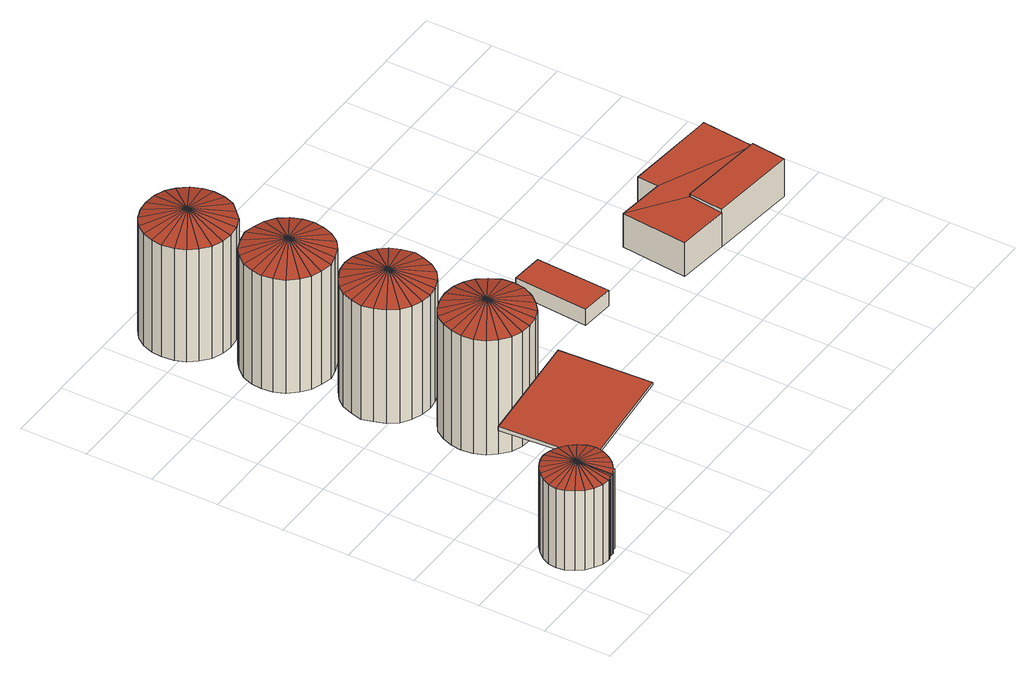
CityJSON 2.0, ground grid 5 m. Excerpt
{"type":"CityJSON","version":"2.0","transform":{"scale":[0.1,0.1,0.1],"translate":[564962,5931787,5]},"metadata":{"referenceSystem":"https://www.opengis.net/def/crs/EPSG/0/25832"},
"CityObjects":{
"building1":{"type":"Building","attributes":{"Grundfläche 2D":18.94,"Grundhöhe NN":5.91},"geometry":[{"type":"Solid","lod":"3","boundaries":[[[[0,1,2]],[[2,1,3]],[[4,1,0]],[[5,1,4]],[[6,1,5]],[[7,1,6]],[[8,1,7]],[[9,1,8]],[[10,1,9]],[[11,1,10]],[[12,1,11]],[[13,1,12]],[[14,1,13]],[[15,1,14]],[[16,1,15]],[[17,1,16]],[[18,1,17]],[[19,1,18]],[[20,1,19]],[[21,1,20]],[[22,1,21]],[[23,1,22]],[[24,25,26,1,23]],[[27,1,26]],[[28,1,27]],[[29,30,31,3,1,28]],[[2,32,33,0]],[[0,33,34,4]],[[4,34,35,5]],[[5,35,36,6]],[[6,36,37,7]],[[7,37,38,8]],[[8,38,39,9]],[[9,39,40,10]],[[10,40,41,11]],[[11,41,42,12]],[[12,42,43,13]],[[13,43,44,14]],[[14,44,45,15]],[[15,45,46,16]],[[16,46,47,17]],[[17,47,48,18]],[[18,48,49,19]],[[19,49,50,20]],[[3,51,32,2]],[[20,50,52,21]],[[21,52,53,22]],[[22,53,54,23]],[[23,54,55,24]],[[24,55,56,25]],[[25,56,57,26]],[[26,57,58,27]],[[27,58,59,28]],[[28,59,60,29]],[[29,60,61,30]],[[30,61,62,31]],[[31,62,51,3]],[[56,55,54,53,52,50,49,48,47,46,45,44,43,42,41,40,39,38,37,36,35,34,33,32,51,62,61,60,59,58,57]]]],"semantics":{"surfaces":[{"type":"RoofSurface"},{"type":"WallSurface"},{"type":"GroundSurface"}],"values":[[0,0,0,0,0,0,0,0,0,0,0,0,0,0,0,0,0,0,0,0,0,0,0,0,0,0,1,1,1,1,1,1,1,1,1,1,1,1,1,1,1,1,1,1,1,1,1,1,1,1,1,1,1,1,1,1,1,2]]}}]},
"building2":{"type":"Building","attributes":{"Grundhöhe NN":10.44,"Grundfläche 2D":60.38},"geometry":[{"type":"Solid","lod":"3","boundaries":[[[[63,64,65,66]],[[66,67,68,63]],[[63,68,69,64]],[[64,69,70,65]],[[65,70,67,66]],[[67,70,69,68]]]],"semantics":{"surfaces":[{"type":"RoofSurface"},{"type":"WallSurface"},{"type":"GroundSurface"}],"values":[[0,1,1,1,1,2]]}}]},
"building3":{"type":"Building","attributes":{"Grundfläche 2D":32.95,"Grundhöhe NN":5.57},"geometry":[{"type":"Solid","lod":"3","boundaries":[[[[71,72,73]],[[73,72,74]],[[75,72,71]],[[76,72,75]],[[77,72,76]],[[78,72,77]],[[79,72,78]],[[80,72,79]],[[81,72,80]],[[82,72,81]],[[83,72,82]],[[84,72,83]],[[85,72,84]],[[86,72,85]],[[87,72,86]],[[88,72,87]],[[89,72,88]],[[90,72,89]],[[91,72,90]],[[92,72,91]],[[93,72,92]],[[94,72,93]],[[95,72,94]],[[74,72,95]],[[73,96,97,71]],[[71,97,98,75]],[[75,98,99,76]],[[76,99,100,77]],[[77,100,101,78]],[[78,101,102,79]],[[79,102,103,80]],[[80,103,104,81]],[[81,104,105,82]],[[82,105,106,83]],[[83,106,107,84]],[[84,107,108,85]],[[85,108,109,86]],[[86,109,110,87]],[[87,110,111,88]],[[88,111,112,89]],[[89,112,113,90]],[[90,113,114,91]],[[91,114,115,92]],[[92,115,116,93]],[[93,116,117,94]],[[94,117,118,95]],[[95,118,119,74]],[[74,119,96,73]],[[112,111,110,109,108,107,106,105,104,103,102,101,100,99,98,97,96,119,118,117,116,115,114,113]]]],"semantics":{"surfaces":[{"type":"RoofSurface"},{"type":"WallSurface"},{"type":"GroundSurface"}],"values":[[0,0,0,0,0,0,0,0,0,0,0,0,0,0,0,0,0,0,0,0,0,0,0,0,1,1,1,1,1,1,1,1,1,1,1,1,1,1,1,1,1,1,1,1,1,1,1,1,2]]}}]},
"building4":{"type":"Building","attributes":{"Grundfläche 2D":32.95,"Grundhöhe NN":5.74},"geometry":[{"type":"Solid","lod":"3","boundaries":[[[[120,121,122]],[[122,121,123]],[[124,121,120]],[[125,121,124]],[[126,121,125]],[[127,121,126]],[[128,121,127]],[[129,121,128]],[[130,121,129]],[[131,121,130]],[[132,121,131]],[[133,121,132]],[[134,121,133]],[[135,121,134]],[[136,121,135]],[[137,121,136]],[[138,121,137]],[[139,121,138]],[[140,121,139]],[[141,121,140]],[[142,121,141]],[[143,121,142]],[[144,121,143]],[[123,121,144]],[[122,145,146,120]],[[120,146,147,124]],[[124,147,148,125]],[[125,148,149,126]],[[126,149,150,127]],[[127,150,151,128]],[[128,151,152,129]],[[129,152,153,130]],[[130,153,154,131]],[[131,154,155,132]],[[132,155,156,133]],[[133,156,157,134]],[[134,157,158,135]],[[135,158,159,136]],[[136,159,160,137]],[[137,160,161,138]],[[138,161,162,139]],[[139,162,163,140]],[[140,163,164,141]],[[141,164,165,142]],[[142,165,166,143]],[[143,166,167,144]],[[144,167,168,123]],[[123,168,145,122]],[[164,163,162,161,160,159,158,157,156,155,154,153,152,151,150,149,148,147,146,145,168,167,166,165]]]],"semantics":{"surfaces":[{"type":"RoofSurface"},{"type":"WallSurface"},{"type":"GroundSurface"}],"values":[[0,0,0,0,0,0,0,0,0,0,0,0,0,0,0,0,0,0,0,0,0,0,0,0,1,1,1,1,1,1,1,1,1,1,1,1,1,1,1,1,1,1,1,1,1,1,1,1,2]]}}]},
"building5":{"type":"Building","attributes":{"Grundfläche 2D":32.95,"Grundhöhe NN":5.74},"geometry":[{"type":"Solid","lod":"3","boundaries":[[[[169,170,171]],[[171,170,172]],[[173,170,169]],[[174,170,173]],[[175,170,174]],[[176,170,175]],[[177,170,176]],[[178,170,177]],[[179,170,178]],[[180,170,179]],[[181,170,180]],[[182,170,181]],[[183,170,182]],[[184,170,183]],[[185,170,184]],[[186,170,185]],[[187,170,186]],[[188,170,187]],[[189,170,188]],[[190,170,189]],[[191,170,190]],[[192,170,191]],[[193,170,192]],[[172,170,193]],[[171,194,195,169]],[[169,195,196,173]],[[173,196,197,174]],[[174,197,198,175]],[[175,198,199,176]],[[176,199,200,177]],[[177,200,201,178]],[[178,201,202,179]],[[179,202,203,180]],[[180,203,204,181]],[[181,204,205,182]],[[182,205,206,183]],[[183,206,207,184]],[[184,207,208,185]],[[185,208,209,186]],[[186,209,210,187]],[[187,210,211,188]],[[188,211,212,189]],[[189,212,213,190]],[[190,213,214,191]],[[191,214,215,192]],[[192,215,216,193]],[[193,216,217,172]],[[172,217,194,171]],[[212,211,210,209,208,207,206,205,204,203,202,201,200,199,198,197,196,195,194,217,216,215,214,213]]]],"semantics":{"surfaces":[{"type":"RoofSurface"},{"type":"WallSurface"},{"type":"GroundSurface"}],"values":[[0,0,0,0,0,0,0,0,0,0,0,0,0,0,0,0,0,0,0,0,0,0,0,0,1,1,1,1,1,1,1,1,1,1,1,1,1,1,1,1,1,1,1,1,1,1,1,1,2]]}}]},
"building6":{"type":"Building","attributes":{"Grundfläche 2D":32.95,"Grundhöhe NN":5.78},"geometry":[{"type":"Solid","lod":"3","boundaries":[[[[218,219,220]],[[220,219,221]],[[222,219,218]],[[223,219,222]],[[224,219,223]],[[225,219,224]],[[226,219,225]],[[227,219,226]],[[228,219,227]],[[229,219,228]],[[230,219,229]],[[231,219,230]],[[232,219,231]],[[233,219,232]],[[234,219,233]],[[235,219,234]],[[236,219,235]],[[237,219,236]],[[238,219,237]],[[239,219,238]],[[240,219,239]],[[241,219,240]],[[242,219,241]],[[221,219,242]],[[220,243,244,218]],[[218,244,245,222]],[[222,245,246,223]],[[223,246,247,224]],[[224,247,248,225]],[[225,248,249,226]],[[226,249,250,227]],[[227,250,251,228]],[[228,251,252,229]],[[229,252,253,230]],[[230,253,254,231]],[[231,254,255,232]],[[232,255,256,233]],[[233,256,257,234]],[[234,257,258,235]],[[235,258,259,236]],[[236,259,260,237]],[[237,260,261,238]],[[238,261,262,239]],[[239,262,263,240]],[[240,263,264,241]],[[241,264,265,242]],[[242,265,266,221]],[[221,266,243,220]],[[259,258,257,256,255,254,253,252,251,250,249,248,247,246,245,244,243,266,265,264,263,262,261,260]]]],"semantics":{"surfaces":[{"type":"RoofSurface"},{"type":"WallSurface"},{"type":"GroundSurface"}],"values":[[0,0,0,0,0,0,0,0,0,0,0,0,0,0,0,0,0,0,0,0,0,0,0,0,1,1,1,1,1,1,1,1,1,1,1,1,1,1,1,1,1,1,1,1,1,1,1,1,2]]}}]},
"building7":{"type":"Building","attributes":{"Grundfläche 2D":13.81,"Grundhöhe NN":5.54},"geometry":[{"type":"Solid","lod":"3","boundaries":[[[[267,268,269,270]],[[270,271,272,267]],[[267,272,273,268]],[[268,273,274,269]],[[269,274,271,270]],[[271,274,273,272]]]],"semantics":{"surfaces":[{"type":"RoofSurface"},{"type":"WallSurface"},{"type":"GroundSurface"}],"values":[[0,1,1,1,1,2]]}}]},
"building8":{"type":"Building","attributes":{"Grundfläche 2D":46.71,"Grundhöhe NN":5.47},"geometry":[{"type":"Solid","lod":"3","boundaries":[[[[275,276,277,278]],[[277,276,279,280]],[[281,280,279,282,283]],[[284,276,275,285]],[[286,279,276,284]],[[287,282,279,286]],[[288,289,281,283,282,287]],[[290,280,281,289]],[[291,277,280,290]],[[292,278,277,291]],[[285,275,278,292]],[[285,292,291,290,289,288,287,286,284]]]],"semantics":{"surfaces":[{"type":"RoofSurface"},{"type":"WallSurface"},{"type":"GroundSurface"}],"values":[[0,0,0,1,1,1,1,1,1,1,1,2]]}}]},
"building9":{"type":"Building","attributes":{"Grundfläche 2D":17.12,"Grundhöhe NN":5.53},"geometry":[{"type":"Solid","lod":"3","boundaries":[[[[293,294,295,296]],[[296,285,297,293]],[[293,297,286,294]],[[294,286,284,295]],[[295,284,285,296]],[[285,284,286,297]]]],"semantics":{"surfaces":[{"type":"RoofSurface"},{"type":"WallSurface"},{"type":"GroundSurface"}],"values":[[0,1,1,1,1,2]]}}]}
},
"vertices":[
[52,14,75],[31,26,81],[48,9,75],[43,5,75],[55,20,75],[56,26,75],[55,32,75],[52,38,75],[48,43,75],[43,47,75],[37,50,75],[31,51,75],[25,50,75],[19,47,75],[14,43,75],[10,38,75],[7,32,75],[6,26,75],[7,20,75],[10,14,75],[14,9,75],[19,5,75],[25,2,75],[31,1,75],[32,1,75],[33,2,75],[35,2,75],[37,2,75],[38,2,75],[40,3,75],[41,4,75],[43,4,75],[48,9,9],[52,14,9],[55,20,9],[56,26,9],[55,32,9],[52,38,9],[48,43,9],[43,47,9],[37,50,9],[31,51,9],[25,50,9],[19,47,9],[14,43,9],[10,38,9],[7,32,9],[6,26,9],[7,20,9],[10,14,9],[14,9,9],[43,5,9],[19,5,9],[25,2,9],[31,1,9],[32,1,9],[33,2,9],[35,2,9],[37,2,9],[38,2,9],[40,3,9],[41,4,9],[43,4,9],
[65,34,56],[153,43,56],[146,111,59],[58,102,59],[58,102,56],[65,34,54],[153,43,54],[146,111,56],
[145,136,101],[113,145,110],[141,128,101],[136,122,101],[146,145,101],[145,153,101],[141,161,101],[136,168,101],[129,173,101],[122,176,101],[113,177,101],[105,176,101],[97,173,101],[90,168,101],[85,161,101],[82,153,101],[81,145,101],[82,136,101],[85,128,101],[90,122,101],[97,116,101],[105,113,101],[113,112,101],[122,113,101],[129,116,101],[141,128,6],[145,136,6],[146,145,6],[145,153,6],[141,161,6],[136,168,6],[129,173,6],[122,176,6],[113,177,6],[105,176,6],[97,173,6],[90,168,6],[85,161,6],[82,153,6],[81,145,6],[82,136,6],[85,128,6],[90,122,6],[97,116,6],[105,113,6],[113,112,6],[122,113,6],[129,116,6],[136,122,6],
[137,208,101],[106,216,110],[134,200,101],[129,193,101],[139,216,101],[137,225,101],[134,233,101],[129,239,101],[122,244,101],[114,248,101],[106,249,101],[98,248,101],[90,244,101],[83,239,101],[78,233,101],[75,225,101],[73,216,101],[75,208,101],[78,200,101],[83,193,101],[90,188,101],[98,185,101],[106,184,101],[114,185,101],[122,188,101],[134,200,7],[137,208,7],[139,216,7],[137,225,7],[134,233,7],[129,239,7],[122,244,7],[114,248,7],[106,249,7],[98,248,7],[90,244,7],[83,239,7],[78,233,7],[75,225,7],[73,216,7],[75,208,7],[78,200,7],[83,193,7],[90,188,7],[98,185,7],[106,184,7],[114,185,7],[122,188,7],[129,193,7],
[130,280,101],[99,288,110],[127,272,101],[122,265,101],[131,288,101],[130,296,101],[127,304,101],[122,311,101],[115,316,101],[107,319,101],[99,321,101],[90,319,101],[82,316,101],[76,311,101],[70,304,101],[67,296,101],[66,288,101],[67,280,101],[70,272,101],[76,265,101],[82,260,101],[90,257,101],[99,255,101],[107,257,101],[115,260,101],[127,272,7],[130,280,7],[131,288,7],[130,296,7],[127,304,7],[122,311,7],[115,316,7],[107,319,7],[99,321,7],[90,319,7],[82,316,7],[76,311,7],[70,304,7],[67,296,7],[66,288,7],[67,280,7],[70,272,7],[76,265,7],[82,260,7],[90,257,7],[99,255,7],[107,257,7],[115,260,7],[122,265,7],
[123,351,101],[91,360,110],[120,343,101],[114,337,101],[124,360,101],[123,368,101],[120,376,101],[114,383,101],[108,388,101],[100,391,101],[91,392,101],[83,391,101],[75,388,101],[68,383,101],[63,376,101],[60,368,101],[59,360,101],[60,351,101],[63,343,101],[68,337,101],[75,331,101],[83,328,101],[91,327,101],[100,328,101],[108,331,101],[120,343,8],[123,351,8],[124,360,8],[123,368,8],[120,376,8],[114,383,8],[108,388,8],[100,391,8],[91,392,8],[83,391,8],[75,388,8],[68,383,8],[63,376,8],[60,368,8],[59,360,8],[60,351,8],[63,343,8],[68,337,8],[75,331,8],[83,328,8],[91,327,8],[100,328,8],[108,331,8],[114,337,8],
[260,143,18],[263,199,18],[239,201,18],[235,145,18],[235,145,5],[260,143,5],[263,199,5],[239,201,5],
[351,113,33],[354,139,34],[317,167,33],[312,117,33],[420,132,34],[353,163,33],[354,179,33],[424,172,34],[421,172,34],[354,139,5],[351,113,5],[420,132,5],[424,172,5],[421,172,5],[354,179,5],[353,163,5],[317,167,5],[312,117,5],
[417,106,36],[420,132,36],[354,139,36],[351,113,36],[417,106,5]
]}
